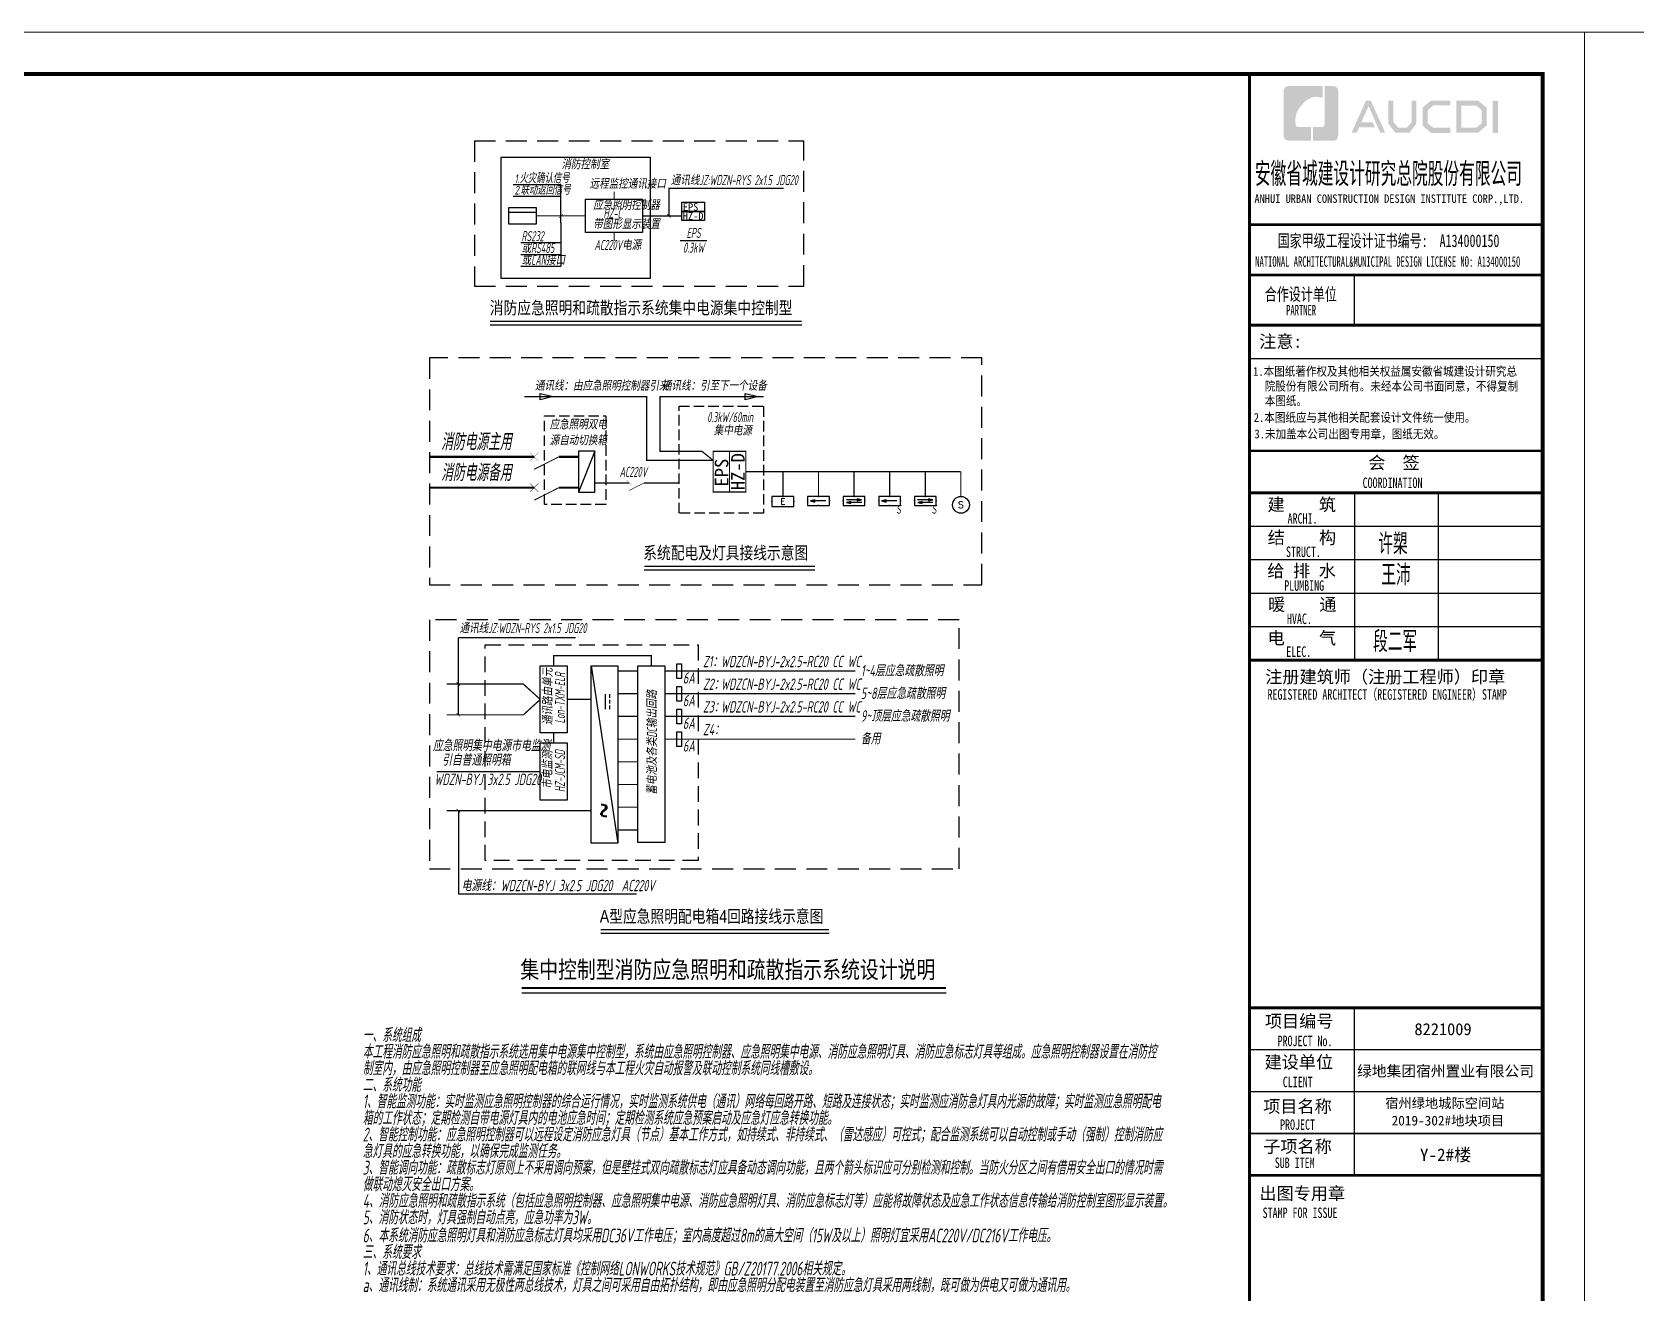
# Model space of a CAD drawing. Extents: x 3774419 to 4775970, y -926964 to 2266.
# Drawn here: x 4019652 to 4057942, y -660071 to -629964 of the extents above; entities that cross this region are included whole.
import ezdxf
from ezdxf.enums import TextEntityAlignment as Align

# ---------------------------------------------------------------- set-up
doc = ezdxf.new("R2010")
doc.units = 0
doc.header["$LTSCALE"] = 1000
doc.header["$MEASUREMENT"] = 0
for name, pattern in [('DASH', [0.35, 0.25, -0.1]), ('DASH4', [0.1875, 0.125, -0.0625]), ('DASHDOT', [1, 0.5, -0.25, 0, -0.25]), ('DASHED', [0.75, 0.5, -0.25])]:
    doc.linetypes.add(name, pattern=pattern)
doc.layers.get('0').update_dxf_attribs({"linetype": 'CONTINUOUS'})
for name, color, linetype in [('!!电气', 1, 'CONTINUOUS'), ('DIM-照明', 7, 'CONTINUOUS'), ('ECS', 7, 'CONTINUOUS'), ('EQUIP-照明', 3, 'CONTINUOUS'), ('EQUIP-箱柜', 3, 'CONTINUOUS'), ('PUB_TITLE', 4, 'CONTINUOUS'), ('WIRE-照明', 2, 'CONTINUOUS'), ('图签文字', 4, 'CONTINUOUS'), ('电气文字标注', 6, 'CONTINUOUS')]:
    doc.layers.add(name, color=color, linetype=linetype)
doc.layers.add('图框', color=147, linetype='CONTINUOUS', lineweight=20)
doc.layers.add('图签', color=147, linetype='CONTINUOUS', lineweight=18)
doc.styles.add('_TEL_DIM', font='SIMPLEX', dxfattribs={"width": 0.8, "height": 3.5, "bigfont": 'HZTXT'})
doc.styles.add('CCDI_T0G_01', font='arial.ttf')
doc.styles.add('FFDI-TEXT', font='gbeitc.shx', dxfattribs={"width": 0.8, "height": 4.5, "bigfont": 'hztxt.shx'})
doc.styles.add('HT', font='simhei.ttf')
doc.styles.add('HZ', font='txt.shx', dxfattribs={"width": 0.7, "height": 5, "bigfont": 'hztxt.shx'})
doc.styles.add('HZTXT', font='gbeitc.shx', dxfattribs={"width": 0.8, "height": 400, "bigfont": 'hztxt.shx'})
doc.styles.add('宋体', font='', dxfattribs={"height": 4})
doc.styles.add('建筑图签-1', font='simhei.ttf', dxfattribs={"width": 0.7})
doc.styles.add('建筑图签-2', font='TXT.shx', dxfattribs={"width": 0.5, "bigfont": 'HZTXT.shx'})
doc.styles.get('宋体').set_extended_font_data('SimSun')

# ---------------------------------------------------------------- blocks, each defined once
blk = doc.blocks.new('1107AA')
at = {"color": 3, "linetype": 'Continuous'}
for points, const_width in [([(0, -7.5), (-3.79, 0)], 0.3), ([(-1.25, 1.25), (1.25, -1.25)], 0.1), ([(1.25, 1.25), (-1.25, -1.25)], 0.1)]:
    blk.add_lwpolyline(points, dxfattribs=dict(at, const_width=const_width))
blk = doc.blocks.new('$equip$00002534')
for p, q in [((-0.72, 0.66), (-0.72, 0)), ((0.72, 0.66), (-0.72, 0.66)), ((-0.72, 0), (0.72, 0)), ((0.72, 0), (0.72, 0.66))]:
    blk.add_line(p, q)
at = {"const_width": 0.04}
blk.add_lwpolyline([(-0.72, 0.66), (-0.72, 0), (0.72, 0), (0.72, 0.66), (-0.72, 0.66), (-0.72, 0)], dxfattribs=at)
for p in [(-0.72, 0.33), (0, 0.66), (0, 0), (0.72, 0.33)]:
    blk.add_point(p)
at = {"color": 7, "style": '_TEL_DIM'}
blk.add_attdef('$TEXT$', text='', height=0.4, dxfattribs=at).set_placement((0, 0.33), align=Align.MIDDLE_CENTER)
at = {"color": 7, "style": '_TEL_DIM', "flags": 1}
blk.add_attdef('A', text='', height=0.00002, dxfattribs=at).set_placement((0, 0), align=Align.MIDDLE_CENTER)
blk = doc.blocks.new('$equip$00002540')
blk.add_hatch(color=256).paths.add_polyline_path([(0.24, 0.37), (0.24, 0.23), (0.53, 0.3)])
for p, q in [((-0.72, 0.6), (-0.72, 0)), ((0.72, 0.6), (-0.72, 0.6)), ((-0.72, 0), (0.72, 0)), ((0.24, 0.37), (0.24, 0.23)), ((0.53, 0.3), (0.24, 0.37)), ((0.24, 0.23), (0.53, 0.3)), ((0.72, 0), (0.72, 0.6))]:
    blk.add_line(p, q)
at = {"color": 7}
blk.add_line((-0.48, 0.3), (0.48, 0.3), dxfattribs=at)
at = {"const_width": 0.04}
blk.add_lwpolyline([(-0.72, 0.6), (-0.72, 0), (0.72, 0), (0.72, 0.6), (-0.72, 0.6), (-0.72, 0)], dxfattribs=at)
for p in [(-0.72, 0.3), (0, 0.6), (0, 0), (0.72, 0.3)]:
    blk.add_point(p)
at = {"color": 7, "style": '_TEL_DIM', "flags": 1}
blk.add_attdef('A', text='', height=0.00002, dxfattribs=at).set_placement((0, 0), align=Align.MIDDLE_CENTER)
blk = doc.blocks.new('$equip$00002542')
h = blk.add_hatch(color=256)
h.paths.add_polyline_path([(-0.21, 0.29), (-0.5, 0.22), (-0.21, 0.22)])
h.paths.add_polyline_path([(-0.21, 0.22), (-0.5, 0.22), (-0.21, 0.15)])
h.paths.add_polyline_path([(0.21, 0.47), (0.21, 0.33), (0.5, 0.4)])
for p, q in [((-0.72, 0.6), (-0.72, 0)), ((0.72, 0.6), (-0.72, 0.6)), ((-0.72, 0), (0.72, 0)), ((-0.21, 0.29), (-0.5, 0.22)), ((-0.5, 0.22), (-0.21, 0.15)), ((-0.21, 0.15), (-0.21, 0.29)), ((0.21, 0.47), (0.21, 0.33)), ((0.5, 0.4), (0.21, 0.47)), ((0.21, 0.33), (0.5, 0.4)), ((0.72, 0), (0.72, 0.6))]:
    blk.add_line(p, q)
at = {"color": 7}
for p, q in [((-0.51, 0.4), (0.45, 0.4)), ((-0.5, 0.22), (0.51, 0.22))]:
    blk.add_line(p, q, dxfattribs=at)
at = {"const_width": 0.04}
blk.add_lwpolyline([(-0.72, 0.6), (-0.72, 0), (0.72, 0), (0.72, 0.6), (-0.72, 0.6), (-0.72, 0)], dxfattribs=at)
for p in [(-0.72, 0.3), (0, 0.6), (0, 0), (0.72, 0.3)]:
    blk.add_point(p)
at = {"color": 7, "style": '_TEL_DIM', "flags": 1}
blk.add_attdef('A', text='', height=0.00002, dxfattribs=at).set_placement((0, 0), align=Align.MIDDLE_CENTER)
blk = doc.blocks.new('$equip$00001838')
blk.add_circle((0, 0), 0.5)
at = {"style": '_TEL_DIM'}
blk.add_attdef('$TEXT$', text='', height=0.4, dxfattribs=at).set_placement((0, 0), align=Align.MIDDLE_CENTER)
at = {"style": '_TEL_DIM', "flags": 1}
blk.add_attdef('A', text='', height=0.00002, dxfattribs=at).set_placement((0, 0), align=Align.MIDDLE_CENTER)
blk = doc.blocks.new('院标1')
h = blk.add_hatch(color=150)
h.dxf.hatch_style = 1
h.set_gradient(color1=(33, 113, 253), color2=(33, 113, 253), tint=1, name='INVCURVED')
edge = h.paths.add_edge_path()
edge.add_spline(control_points=[(116373, 648379), (116379, 648379), (116382, 648379), (116391, 648379), (116391, 648379), (116391, 648379), (116616, 648379), (116616, 648379), (116616, 648379), (116616, 648379), (116616, 648054), (116616, 648054), (116616, 648054), (116616, 648054), (116108, 648054), (116108, 648054), (116108, 648054), (116028, 648054), (115963, 648111), (115963, 648199), (115963, 648199), (115963, 648199), (115963, 649215), (115963, 649215), (115963, 649215), (115963, 649295), (116018, 649360), (116108, 649360), (116108, 649360), (116108, 649360), (116897, 649360), (116897, 649360), (116897, 649360), (116897, 649360), (116897, 649080), (116897, 649080), (116897, 649080), (116897, 649080), (116566, 649140), (116356, 648859), (116356, 648859), (116245, 648719), (116240, 648545), (116247, 648466), (116247, 648466), (116254, 648386), (116247, 648466), (116247, 648466), (116247, 648466), (116247, 648466), (116258, 648374), (116373, 648379)], knot_values=[0, 0, 0, 0, 0.071429, 0.071429, 0.071429, 0.107143, 0.142857, 0.142857, 0.142857, 0.178571, 0.214286, 0.214286, 0.214286, 0.25, 0.285714, 0.285714, 0.285714, 0.321429, 0.357143, 0.357143, 0.357143, 0.392857, 0.428571, 0.428571, 0.428571, 0.464286, 0.5, 0.5, 0.5, 0.535714, 0.571429, 0.571429, 0.571429, 0.607143, 0.642857, 0.642857, 0.642857, 0.678571, 0.714286, 0.714286, 0.714286, 0.75, 0.785714, 0.785714, 0.785714, 0.821429, 0.857143, 0.857143, 0.857143, 0.928571, 1, 1, 1, 1], degree=3, periodic=0)
h = blk.add_hatch(color=150)
h.dxf.hatch_style = 1
h.set_gradient(color1=(33, 113, 253), color2=(33, 113, 253), tint=1, name='INVCURVED')
edge = h.paths.add_edge_path()
edge.add_spline(control_points=[(117268, 649215), (117268, 649215), (117268, 648199), (117268, 648199), (117268, 648199), (117268, 648114), (117212, 648054), (117123, 648054), (117123, 648054), (117123, 648054), (116663, 648054), (116663, 648054), (116663, 648054), (116663, 648054), (116663, 648379), (116663, 648379), (116663, 648379), (116663, 648379), (116865, 648379), (116865, 648379), (116865, 648379), (116907, 648379), (116941, 648413), (116941, 648455), (116941, 648455), (116941, 648455), (116941, 649360), (116941, 649360), (116941, 649360), (116941, 649360), (117123, 649360), (117123, 649360), (117123, 649360), (117204, 649360), (117268, 649306), (117268, 649215)], knot_values=[0, 0, 0, 0, 0.1, 0.1, 0.1, 0.15, 0.2, 0.2, 0.2, 0.25, 0.3, 0.3, 0.3, 0.35, 0.4, 0.4, 0.4, 0.45, 0.5, 0.5, 0.5, 0.55, 0.6, 0.6, 0.6, 0.65, 0.7, 0.7, 0.7, 0.75, 0.8, 0.8, 0.8, 0.9, 1, 1, 1, 1], degree=3, periodic=0)
blk = doc.blocks.new('A$C1435328E')
at = {"layer": 'PUB_TITLE'}
h = blk.add_hatch(color=4, dxfattribs=at)
h.paths.add_polyline_path([(-1192, 56058), (-1066, 56058), (-1066, 55288), (-1192, 55288)])
h.paths.add_polyline_path([(-1944, 55942), (-1944, 55416), (-1584, 55416), (-1460, 55523), (-1460, 55841), (-1580, 55942)], flags=16)
h.paths.add_polyline_path([(-2062, 56060), (-2062, 55298), (-1540, 55298), (-1341, 55468), (-1341, 55896), (-1537, 56060)])
h.paths.add_polyline_path([(-2205, 56064), (-2205, 55948), (-2612, 55948), (-2745, 55837), (-2745, 55518), (-2612, 55415), (-2203, 55415), (-2203, 55293), (-2667, 55293), (-2869, 55468), (-2869, 55896), (-2671, 56064)])
h.paths.add_polyline_path([(-3688, 56062), (-3568, 56062), (-3568, 55551), (-3454, 55420), (-3243, 55420), (-3129, 55551), (-3129, 56062), (-3015, 56062), (-3015, 55514), (-3179, 55297), (-3517, 55297), (-3688, 55516)])
h.paths.add_polyline_path([(-4220, 56060), (-4103, 56060), (-3761, 55296), (-3877, 55296), (-4158, 55930), (-4333, 55542), (-4062, 55542), (-4001, 55427), (-4382, 55427), (-4441, 55294), (-4564, 55294)])
for points, const_width in [([(-7000, 50700), (0, 50700)], 70), ([(-7000, 49899), (0, 49899)], 35)]:
    blk.add_lwpolyline(points, dxfattribs=dict(const_width=const_width))
at = {"layer": '图框'}
for p, q in [((-7000, 53100), (0, 53100)), ((-7000, 53100), (0, 53100)), ((-7000, 51900), (0, 51900))]:
    blk.add_line(p, q, dxfattribs=at)
for points, const_width in [([(-7000, -700), (-7000, 56700)], 70), ([(-7000, 53100), (0, 53100)], 60), ([(-7000, 51900), (0, 51900)], 60), ([(-7000, 51900), (0, 51900)], 60), ([(-4500, 51900), (-4500, 50700)], 35), ([(-7000, 50700), (0, 50700)], 60), ([(-6992, 47700), (8, 47700)], 60), ([(-6992, 46700), (8, 46700)], 70), ([(-6992, 46700), (8, 46700)], 70), ([(-4492, 46700), (-4492, 42700)], 35), ([(-2492, 46700), (-2492, 42700)], 35), ([(-6992, 45900), (8, 45900)], 35), ([(-6992, 45100), (8, 45100)], 35), ([(-6992, 44300), (8, 44300)], 35), ([(-6992, 43500), (8, 43500)], 35), ([(-6992, 42700), (8, 42700)], 70), ([(-7000, 34400), (0, 34400)], 70), ([(-7000, 34400), (0, 34400)], 70), ([(-4500, 30400), (-4500, 34400)], 35), ([(-7000, 33400), (0, 33400)], 35), ([(-7000, 32400), (0, 32400)], 35), ([(-7000, 31400), (0, 31400)], 35), ([(0, 30400), (-7000, 30400)], 70)]:
    blk.add_lwpolyline(points, dxfattribs=dict(at, const_width=const_width))
blk.add_blockref('院标1', (-122149, -592949))
at = {"layer": 'PUB_TITLE', "style": 'HT', "width": 0.88}
for s, p in [('1.本图纸著作权及其他相关权益属安徽省城建设计研究总', (-6914, 49493)), ('本图纸。', (-6635, 48789)), ('院股份有限公司所有。未经本公司书面同意，不得复制', (-6635, 49139)), (' 2.本图纸应与其他相关配套设计文件统一使用。 ', (-7025, 48392)), ('3.未加盖本公司出图专用章，图纸无效。', (-6882, 47998))]:
    blk.add_text(s, height=210, dxfattribs=at).set_placement(p)
at = {"layer": '图签', "color": 154, "style": '宋体'}
for s, height, p in [('8221009', 286.7, (-3063, 33748)), ('绿地集团宿州置业有限公司', 258.01, (-4432, 32762)), ('宿州绿地城际空间站', 232.2, (-3762, 32009)), ('2019-302#地块项目', 232.21, (-3608, 31591))]:
    blk.add_text(s, height=height, dxfattribs=at).set_placement(p)
at = {"layer": '图签文字', "color": 7, "style": '建筑图签-1'}
for s, height, width, p in [('安徽省城建设计研究总院股份有限公司', 500, 0.55, (-6872, 54077)), ('国家甲级工程设计证书编号:  A134000150', 300, 0.7, (-6328, 52567)), ('合作设计单位', 300, 0.7, (-6635, 51290))]:
    blk.add_text(s, height=height, dxfattribs=dict(at, width=width)).set_placement(p)
at = {"layer": '图签文字', "linetype": 'Continuous', "style": '建筑图签-1', "width": 0.91}
blk.add_text('ANHUI URBAN CONSTRUCTION DESIGN INSTITUTE CORP.,LTD.', height=200, dxfattribs=at).set_placement((-6882, 53622))
at = {"layer": '图签文字', "style": '建筑图签-1'}
for s, width, p in [('NATIONAL ARCHITECTURAL&MUNICIPAL DESIGN LICENSE NO: A134000150', 0.6, (-6863, 52095)), ('PARTNER', 0.6, (-6125, 50934)), ('COORDINATION', 0.7, (-4300, 46813)), ('ARCHI.', 0.7, (-6091, 45962)), ('STRUCT.', 0.7, (-6130, 45165)), ('PLUMBING', 0.7, (-6171, 44358)), ('HVAC.', 0.7, (-6106, 43565)), ('ELEC.', 0.7, (-6122, 42780)), ('REGISTERED ARCHITECT（REGISTERED ENGINEER）STAMP', 0.7, (-6571, 41759)), ('PROJECT No.', 0.7, (-6330, 33485, -1799)), ('CLIENT', 0.7, (-6206, 32506)), ('PROJECT', 0.7, (-6271, 31487)), ('SUB ITEM', 0.7, (-6398, 30576)), ('STAMP FOR ISSUE', 0.7, (-6687, 29381))]:
    blk.add_text(s, height=250, dxfattribs=dict(at, width=width)).set_placement(p)
at = {"layer": '图签文字', "color": 7, "style": '建筑图签-1'}
for s, p in [('注意:', (-6769, 50163)), ('会  签', (-4165, 47268)), ('建    筑', (-6570, 46267)), ('结    构', (-6566, 45479)), ('给 排 水', (-6575, 44685)), ('暖    通', (-6557, 43882)), ('电    气', (-6567, 43082)), ('注册建筑师（注册工程师）印章', (-6625, 42154)), ('项目编号', (-6632, 33932)), ('建设单位', (-6640, 32955)), ('项目名称', (-6673, 31897)), ('子项名称', (-6673, 30940)), ('出图专用章', (-6764, 29818))]:
    blk.add_text(s, height=300, dxfattribs=at).set_placement(p)
at = {"layer": '图签文字', "color": 1, "style": '建筑图签-2', "width": 0.7}
for s, p in [('许槊', (-3925, 45228)), ('王沛', (-3854, 44487)), ('段二军', (-4049, 42896))]:
    blk.add_text(s, height=500, dxfattribs=at).set_placement(p)
at = {"layer": '图签文字', "color": 2, "style": '建筑图签-1'}
blk.add_text('Y-2#楼', height=300, dxfattribs=at).set_placement((-2931, 30741))

msp = doc.modelspace()

# ---------------------------------------------------------------- linework, layer by layer
at = {"layer": '!!电气'}
for points in [[(4035044.9, -645047.9), (4035159.9, -645047.9), (4035159.9, -645397.4), (4035044.9, -645397.4)], [(4035044.9, -645589.6), (4035159.9, -645589.6), (4035159.9, -645939.1), (4035044.9, -645939.1)], [(4035044.9, -646131.2), (4035159.9, -646131.2), (4035159.9, -646480.7), (4035044.9, -646480.7)], [(4035044.9, -646672.9), (4035159.9, -646672.9), (4035159.9, -647022.4), (4035044.9, -647022.4)]]:
    msp.add_lwpolyline(points, close=True, dxfattribs=at)
for p, q in [((4029829.1, -646267.9), (4029829.1, -644421.5)), ((4029829.1, -644421.5), (4032629.4, -644421.5)), ((4029829.1, -648554.4), (4029829.1, -650542.5)), ((4029829.1, -650542.5), (4034082.2, -650542.5))]:
    msp.add_line(p, q)
at = {"elevation": 3863.2}
for points in [[(4030847.2, -632953.5), (4034405.6, -632953.5), (4034405.6, -635848), (4030847.2, -635848)], [(4032867, -633955.6), (4034227.6, -633955.6), (4034227.6, -634752.1), (4032867, -634752.1)]]:
    msp.add_lwpolyline(points, close=True, dxfattribs=at)
at = {"linetype": 'DASH'}
for points in [[(4035097, -638898.6), (4037116.6, -638898.6), (4037116.6, -641454.8), (4035097, -641454.8)], [(4031884.5, -639130.2), (4033346.2, -639130.2), (4033346.2, -641246.5), (4031884.5, -641246.5)]]:
    msp.add_lwpolyline(points, close=True, dxfattribs=at)
at = {"const_width": 15}
msp.add_lwpolyline([(4029786.5, -648511.8), (4029871.7, -648596.9)], dxfattribs=at)
at = {"layer": 'DIM-照明', "color": 253, "linetype": 'DASHED'}
for p, q in [((4030212.8, -632559.3, 3863.2), (4038076.4, -632559.3, 3863.2)), ((4030212.8, -632559.3, 3863.2), (4030212.8, -636028.2, 3863.2)), ((4038076.4, -636028.2, 3863.2), (4038076.4, -632559.3, 3863.2)), ((4030212.8, -636028.2, 3863.2), (4038076.4, -636028.2, 3863.2)), ((4030212.8, -636028.2, 3863.2), (4038076.4, -636028.2, 3863.2))]:
    msp.add_line(p, q, dxfattribs=at)
at = {"layer": 'DIM-照明'}
for p, q in [((4034853.5, -633692.7, 3863.2), (4034853.5, -634353.8, 3863.2)), ((4034853.5, -633692.7, 3863.2), (4037593, -633692.7, 3863.2)), ((4031322.5, -634987.2, 3863.2), (4032277.3, -634987.2, 3863.2)), ((4035121.8, -634939.8, 3863.2), (4035763.4, -634939.8, 3863.2)), ((4031322.5, -635271.3, 3863.2), (4032277.3, -635271.3, 3863.2)), ((4031322.5, -635555.5, 3863.2), (4032277.3, -635555.5, 3863.2)), ((4030588.3, -636952.5, 3863.2), (4038026.8, -636952.5, 3863.2)), ((4031782.5, -638744.8), (4031782.5, -638593.7)), ((4031782.5, -638593.7), (4032096, -638669.2)), ((4032096, -638669.2), (4031782.5, -638744.8)), ((4036673.6, -638744.8), (4036673.6, -638593.7)), ((4036673.6, -638593.7), (4036987.1, -638669.2)), ((4036987.1, -638669.2), (4036673.6, -638744.8)), ((4034266.6, -642802.8), (4038341.4, -642802.8)), ((4033230.2, -651482.4), (4038678.2, -651482.4)), ((4031342.4, -652904, 3863.2), (4041475.1, -652904, 3863.2))]:
    msp.add_line(p, q, dxfattribs=at)
at = {"layer": 'DIM-照明', "color": 3, "linetype": 'DASHDOT', "ltscale": 0.6, "const_width": 30.1, "elevation": 3863.2}
msp.add_lwpolyline([(4034227.6, -634353.8), (4035167.4, -634353.8)], dxfattribs=at)
at = {"layer": 'DIM-照明', "elevation": 3863.2}
for points, const_width in [([(4034811, -634311.3), (4034896.1, -634396.4)], 15), ([(4030588.3, -636869.6), (4038026.8, -636869.6)], 30.1), ([(4031342.4, -652790.4), (4041475.1, -652790.4)], 41.3)]:
    msp.add_lwpolyline(points, dxfattribs=dict(at, const_width=const_width))
at = {"layer": 'DIM-照明', "color": 253, "linetype": 'DASHED'}
for points in [[(4029136.9, -643162.3), (4042330.1, -643162.3), (4042330.1, -637745.7), (4029136.9, -637745.7)], [(4029136.9, -649944.2), (4041783.9, -649944.2), (4041783.9, -643999.5), (4029136.9, -643999.5)]]:
    msp.add_lwpolyline(points, close=True, dxfattribs=at)
at = {"layer": 'DIM-照明', "color": 3, "linetype": 'DASHDOT', "const_width": 30.1}
for points in [[(4031400.6, -638669.2), (4034326, -638669.2), (4034326, -640191), (4035911.8, -640191)], [(4035911.8, -640191), (4035642.3, -639973), (4034640.2, -639973), (4034640.2, -638669.2), (4037116.6, -638669.2)], [(4032105.2, -645100.5), (4032105.2, -644851.4), (4034435, -644851.4), (4034435, -645100.5)], [(4029550.5, -645532.2), (4031380.7, -645532.2), (4031784.9, -645900.1)], [(4029550.5, -646267.9), (4031380.7, -646267.9), (4031784.9, -645900.1)], [(4032105.2, -646699.6), (4032105.2, -646938.4)]]:
    msp.add_lwpolyline(points, dxfattribs=at)
at = {"layer": 'DIM-照明', "color": 3, "linetype": 'Continuous'}
for points, const_width in [([(4029136.9, -640106.8), (4031639.4, -640106.8)], 49.9), ([(4032229.3, -640106.8), (4032699.3, -640106.8)], 49.9), ([(4029136.9, -640842.7), (4031639.4, -640842.7)], 49.9), ([(4032229.3, -640842.7), (4032699.3, -640842.7)], 49.9), ([(4033089.3, -640730), (4033908.2, -640730)], 30.1), ([(4034263.2, -640730), (4035097, -640730)], 30.1), ([(4034114.7, -645222.7), (4033638.7, -645222.7)], 30.1), ([(4032425.6, -645900.1), (4032998.1, -645900.1)], 30.1), ([(4034114.7, -645764.3), (4033638.7, -645764.3)], 30.1), ([(4034114.7, -646306), (4033638.7, -646306)], 30.1), ([(4034114.7, -646847.7), (4033638.7, -646847.7)], 30.1), ([(4034114.7, -647389.3), (4033638.7, -647389.3)], 30.1), ([(4031784.9, -647621.4), (4029313.3, -647621.4)], 30.1), ([(4034114.7, -647931), (4033638.7, -647931)], 30.1), ([(4032998.1, -648554.4), (4029550.5, -648554.4)], 30.1), ([(4034114.7, -648472.7), (4033638.7, -648472.7)], 30.1), ([(4034114.7, -649014.3), (4033638.7, -649014.3)], 30.1)]:
    msp.add_lwpolyline(points, dxfattribs=dict(at, const_width=const_width))
at = {"layer": 'DIM-照明', "color": 3, "linetype": 'Continuous', "const_width": 30.1}
for points in [[(4035911.8, -640948), (4035911.8, -639973), (4036301.8, -639973), (4036301.8, -640948)], [(4036301.8, -640948), (4036301.8, -639973), (4036691.8, -639973), (4036691.8, -640948)]]:
    msp.add_lwpolyline(points, close=True, dxfattribs=at)
at = {"layer": 'DIM-照明', "color": 3, "linetype": 'DASH', "const_width": 30.1}
for points in [[(4036691.8, -640460.5), (4041824.9, -640460.5)], [(4037577, -641052.2), (4037577, -640460.5)], [(4038426.6, -641052.2), (4038426.6, -640460.5)], [(4039276.2, -641052.2), (4039276.2, -640460.5)], [(4040125.8, -641052.2), (4040125.8, -640460.5)], [(4040975.4, -641052.2), (4040975.4, -640460.5)], [(4041824.9, -641052.2), (4041824.9, -640460.5)], [(4034755.4, -645222.7), (4039309.3, -645222.7)], [(4034755.4, -645764.3), (4039309.3, -645764.3)], [(4034755.4, -646306), (4039309.3, -646306)], [(4034755.4, -646847.7), (4039309.3, -646847.7)]]:
    msp.add_lwpolyline(points, dxfattribs=at)
at = {"layer": 'DIM-照明', "const_width": 30.1}
for points in [[(4034266.6, -642720), (4038341.4, -642720)], [(4033230.2, -651399.5), (4038678.2, -651399.5)]]:
    msp.add_lwpolyline(points, dxfattribs=at)
at = {"layer": 'DIM-照明', "color": 3, "linetype": 'DASH4', "ltscale": 3}
msp.add_lwpolyline([(4035552, -649749.3), (4030466.2, -649749.3), (4030466.2, -644593.3), (4035552, -644593.3)], close=True, dxfattribs=at)
at = {"layer": 'DIM-照明', "color": 6, "const_width": 15}
for points in [[(4029786.5, -645489.6), (4029871.7, -645574.7)], [(4029786.5, -646225.4), (4029871.7, -646310.5)]]:
    msp.add_lwpolyline(points, dxfattribs=at)
at = {"layer": 'EQUIP-照明', "color": 4, "linetype": 'Continuous'}
msp.add_line((4032998.1, -645100.5), (4033638.7, -649333.3), dxfattribs=at)
at = {"layer": 'EQUIP-照明', "color": 3, "linetype": 'Continuous'}
for p, q in [((4033339.8, -646130.7), (4033339.8, -645775.3)), ((4033448.4, -645858.1), (4033448.4, -645775.3)), ((4033448.4, -645994.4), (4033448.4, -645911.6)), ((4033448.4, -646130.7), (4033448.4, -646047.9))]:
    msp.add_line(p, q, dxfattribs=at)
at = {"layer": 'EQUIP-照明', "color": 4, "linetype": 'Continuous'}
for points in [[(4031784.9, -645100.5), (4032425.6, -645100.5), (4032425.6, -646699.6), (4031784.9, -646699.6)], [(4032998.1, -645100.5), (4033638.7, -645100.5), (4033638.7, -649333.3), (4032998.1, -649333.3)], [(4034114.7, -645100.5), (4034755.4, -645100.5), (4034755.4, -649316.3), (4034114.7, -649316.3)], [(4031784.9, -646938.4), (4032425.6, -646938.4), (4032425.6, -648304.5), (4031784.9, -648304.5)]]:
    msp.add_lwpolyline(points, close=True, dxfattribs=at)
at = {"layer": 'EQUIP-箱柜'}
msp.add_line((4033089.3, -639973), (4032699.3, -640948), dxfattribs=at)
at = {"layer": 'EQUIP-箱柜', "elevation": 3863.2}
for points in [[(4035167.4, -634028.8), (4035709.1, -634028.8), (4035709.1, -634245.5), (4035167.4, -634245.5)], [(4035167.4, -634245.5), (4035709.1, -634245.5), (4035709.1, -634462.2), (4035167.4, -634462.2)]]:
    msp.add_lwpolyline(points, close=True, dxfattribs=at)
at = {"layer": 'EQUIP-箱柜'}
msp.add_lwpolyline([(4033089.3, -639973), (4032699.3, -639973), (4032699.3, -640948), (4033089.3, -640948)], close=True, dxfattribs=at)
at = {"layer": 'WIRE-照明', "color": 7}
for p, q in [((4032277.3, -633611.8, 3863.2), (4031139.3, -633611.8, 3863.2)), ((4032277.3, -634518.3, 3863.2), (4032277.3, -633611.8, 3863.2)), ((4032277.3, -633892.3, 3863.2), (4031139.3, -633892.3, 3863.2)), ((4031033.9, -634264.2, 3863.2), (4031687.5, -634264.2, 3863.2)), ((4032277.3, -634518.3, 3863.2), (4032277.3, -635555.2, 3863.2))]:
    msp.add_line(p, q, dxfattribs=at)
at = {"layer": 'WIRE-照明', "const_width": 24.1, "elevation": 3863.2}
for points in [[(4033547.3, -633955.6), (4033547.3, -633771.5)], [(4032867, -634353.8), (4031687.5, -634353.8)], [(4033547.3, -634752.1), (4033547.3, -634951.5)]]:
    msp.add_lwpolyline(points, dxfattribs=at)
at = {"layer": 'WIRE-照明', "color": 7, "elevation": 3863.2}
msp.add_lwpolyline([(4031033.9, -634154.4), (4031687.5, -634154.4), (4031687.5, -634553.2), (4031033.9, -634553.2)], close=True, dxfattribs=at)
at = {"layer": 'WIRE-照明', "color": 7, "const_width": 12, "elevation": 3863.2}
msp.add_lwpolyline([(4032325.1, -634305.9), (4032229.4, -634401.7)], dxfattribs=at)
at = {"layer": '图框'}
for points in [[(3972617.5, -629963.9), (4056717.5, -629963.9), (4056717.5, -689363.9), (3972617.5, -689363.9)], [(4056717.5, -629963.9), (4140817.5, -629963.9), (4140817.5, -689363.9), (4056717.5, -689363.9)]]:
    msp.add_lwpolyline(points, close=True, dxfattribs=at)
at = {"layer": '图框', "const_width": 100}
msp.add_lwpolyline([(4055717.5, -688363.9), (4055717.5, -630963.9), (3975117.5, -630963.9), (3975117.5, -688363.9)], close=True, dxfattribs=at)

# ---------------------------------------------------------------- block references
at = {"layer": '!!电气'}
msp.add_blockref('A$C1435328E', (4055717.5, -687663.9), dxfattribs=at)
at = {"layer": 'DIM-照明', "linetype": 'Continuous', "rotation": 90}
for p, xscale, yscale, zscale in [((4031639.4, -640106.8), 78.65151834487915, 78.65151834487915, 78.65151834487915), ((4031639.4, -640842.7), 78.65151834487915, 78.65151834487915, 78.65151834487915), ((4033908.2, -640730), 47.33656196673473, 47.33656196673473, 47.33656196673473)]:
    msp.add_blockref('1107AA', p, dxfattribs=dict(at, xscale=xscale, yscale=yscale, zscale=zscale))
at = {"layer": 'EQUIP-照明'}
ref = msp.add_blockref('$equip$00002534', (4037577, -641052.2), dxfattribs=dict(at, xscale=361.1111111104256, yscale=361.1111111104256, zscale=361.1111111104256, rotation=180))
ref.add_attrib('$TEXT$', 'E', dxfattribs={"layer": '0', "color": 7, "height": 144.4, "style": '_TEL_DIM'}).set_placement((4037577, -641171.3), align=Align.MIDDLE_CENTER)
at = {"layer": 'EQUIP-照明', "xscale": 361.1111111104256, "yscale": 361.1111111104256, "zscale": 361.1111111104256, "rotation": 180}
for name, p in [('$equip$00002540', (4038426.6, -641052.2)), ('$equip$00002542', (4039276.2, -641052.2)), ('$equip$00002540', (4040125.8, -641052.2)), ('$equip$00002542', (4040975.4, -641052.2))]:
    msp.add_blockref(name, p, dxfattribs=at)
at = {"layer": 'EQUIP-照明', "color": 6}
ref = msp.add_blockref('$equip$00001838', (4041828.8, -641252.1), dxfattribs=dict(at, xscale=400, yscale=400, zscale=400))
ref.add_attrib('$TEXT$', 'S', dxfattribs={"layer": '0', "color": 7, "height": 160, "style": '_TEL_DIM'}).set_placement((4041828.8, -641252.1), align=Align.MIDDLE_CENTER)

# ---------------------------------------------------------------- texts
at = {"layer": 'DIM-照明', "style": 'HZTXT', "width": 0.7}
for s, height, p in [('消防控制室', 240.74, (4032288.3, -633240.2, 3863.2)), ('2.联动返回信号', 210.65, (4031173.4, -633844.8, 3863.2)), ('1.火灾确认信号', 210.65, (4031173.4, -633567.5, 3863.2)), ('远程监控通讯接口', 240.74, (4032961, -633703.9, 3863.2)), ('通讯线JZ:WDZN-RYS 2x1.5 JDG20', 240.741, (4034898.4, -633618.7, 3863.2)), ('应急照明控制器', 240.74, (4033044.3, -634210.3, 3863.2)), ('带图形显示装置', 240.74, (4033046.4, -634668.2, 3863.2)), ('HZ-C', 240.74, (4033292.7, -634413.8, 3863.2)), ('RS232', 240.74, (4031337.2, -634957.5, 3863.2)), ('或RS485', 240.74, (4031337.2, -635241.6, 3863.2)), ('AC220V电源', 240.74, (4033079.5, -635167.5, 3863.2)), ('或CAN接口', 240.74, (4031337.2, -635525.7, 3863.2)), ('通讯线：由应急照明控制器引来', 240.741, (4031655.1, -638525.7)), ('通讯线：引至下一个设备', 240.741, (4034687, -638525.7)), ('应急照明双电', 240.74, (4032007.3, -639451.5)), ('集中电源', 240.74, (4035924, -639594.7)), ('消防电源主用', 400, (4029414.9, -639948.4)), ('源自动切换箱', 240.74, (4032007.3, -639831.5)), ('消防电源备用', 400, (4029414.9, -640684.3)), ('AC220V', 240.74, (4033677.7, -640586.2)), ('通讯线JZ:WDZN-RYS 2x1.5 JDG20', 240.741, (4029855.2, -644316.6)), ('一、系统组成', 330.16, (4027545.4, -654081, 7726.4)), ('本工程消防应急照明和疏散指示系统选用集中电源集中控制型，系统由应急照明控制器、应急照明集中电源、消防应急照明灯具、消防应急标志灯具等组成。应急照明控制器设置在消防控', 330.162, (4027545.4, -654476.7, 7726.4)), ('制室内，由应急照明控制器至应急照明配电箱的联网线与本工程火灾自动报警及联动控制系统同线槽敷设。', 330.162, (4027545.4, -654872.3, 7726.4)), ('二、系统功能', 330.16, (4027545.4, -655268, 7726.4)), ('1、智能监测功能：实时监测应急照明控制器的综合运行情况，实时监测系统供电（通讯）网络每回路开路、短路及连接状态；实时监测应消防急灯具内光源的故障；实时监测应急照明配电', 330.162, (4027545.4, -655663.6, 7726.4)), ('箱的工作状态；定期检测自带电源灯具内的电池应急时间；定期检测系统应急预案启动及应急灯应急转换功能。', 330.162, (4027545.4, -656059.3, 7726.4)), ('2、智能控制功能：应急照明控制器可以远程设定消防应急灯具（节点）基本工作方式，如持续式、非持续式、（雷达感应）可控式；配合监测系统可以自动控制或手动（强制）控制消防应', 330.162, (4027545.4, -656455, 7726.4)), ('急灯具的应急转换功能，以确保完成监测任务。', 330.162, (4027545.4, -656850.6, 7726.4)), ('3、智能调向功能：疏散标志灯原则上不采用调向预案，但是壁挂式双向疏散标志灯应具备动态调向功能，且两个箭头标识应可分别检测和控制。当防火分区之间有借用安全出口的情况时需', 330.162, (4027545.4, -657246.3, 7726.4)), ('做联动熄灭安全出口方案。', 330.162, (4027545.4, -657642, 7726.4)), ('4、消防应急照明和疏散指示系统（包括应急照明控制器、应急照明集中电源、消防应急照明灯具、消防应急标志灯等）应能将故障状态及应急工作状态信息传输给消防控制室图形显示装置。', 330.162, (4027545.4, -658037.6, 7726.4)), ('5、消防状态时，灯具强制自动点亮，应急功率为3W。', 330.162, (4027545.4, -658433.3, 7726.4)), ('6、本系统消防应急照明灯具和消防应急标志灯具均采用DC36V工作电压；室内高度超过8m的高大空间（15W及以上）照明灯宜采用AC220V/DC216V工作电压。', 330.162, (4027545.4, -658864.6, 7726.4)), ('三、系统要求', 330.16, (4027545.4, -659260.3, 7726.4)), ('1、通讯总线技术要求：总线技术需满足国家标准《控制网络LONWORKS技术规范》GB/Z20177.2006相关规定。', 330.162, (4027545.4, -659656, 7726.4)), ('a、通讯线制：系统通讯采用无极性两总线技术，灯具之间可采用自由拓扑结构，即由应急照明分配电装置至消防应急灯具采用两线制，既可做为供电又可做为通讯用。', 330.162, (4027545.4, -660051.6, 7726.4))]:
    msp.add_text(s, height=height, dxfattribs=at).set_placement(p)
for s, height, p in [('EPS', 240.74, (4035446.5, -634880.3, 3863.2)), ('0.3kW', 240.74, (4035446.5, -635232.8, 3863.2)), ('0.3kW/60min', 240.741, (4036317, -639278.9))]:
    msp.add_text(s, height=height, dxfattribs=at).set_placement(p, align=Align.CENTER)
at = {"layer": 'DIM-照明', "color": 7, "linetype": 'Continuous', "style": 'FFDI-TEXT', "width": 0.75}
for s, height, p in [('S', 210.6, (4040278.7, -641464.1)), ('S', 210.6, (4041128.3, -641464.1)), ('Z1：', 270.83, (4035668.8, -645129.3)), ('WDZCN-BYJ-2x2.5-RC20 CC WC', 270.833, (4036098.2, -645129.3)), ('1~4层应急疏散照明', 270.83, (4039437.7, -645346.4)), ('6A', 270.83, (4035190.9, -645520.6)), ('Z2：', 270.83, (4035668.8, -645671)), ('WDZCN-BYJ-2x2.5-RC20 CC WC', 270.833, (4036098.2, -645671)), ('6A', 270.83, (4035190.9, -646062.2)), ('Z3：', 270.83, (4035668.8, -646212.6)), ('WDZCN-BYJ-2x2.5-RC20 CC WC', 270.833, (4036098.2, -646212.6)), ('5~8层应急疏散照明', 270.83, (4039437.7, -645888.1)), ('6A', 270.83, (4035190.9, -646603.9)), ('9~顶层应急疏散照明', 270.83, (4039437.7, -646429.7)), ('Z4：', 270.83, (4035668.8, -646754.3)), ('备用', 270.83, (4039437.7, -646971.4)), ('应急照明集中电源市电监测', 270.833, (4029217.4, -647135.7)), ('6A', 270.83, (4035190.9, -647145.6)), ('引自普通照明箱', 270.83, (4029436.9, -647480.8)), ('WDZN-BYJ 3x2.5 JDG20', 270.833, (4029256.4, -647943.4)), ('电源线：WDZCN-BYJ 3x2.5 JDG20  AC220V', 270.833, (4029902.5, -650478.4))]:
    msp.add_text(s, height=height, rotation=0, dxfattribs=at).set_placement(p)
at = {"layer": 'DIM-照明', "style": 'HZTXT', "width": 0.7}
for s, height, p in [('通讯路由单元', 240.74, (4032082.7, -646514.2)), ('Lon-TXM-ELR', 240.741, (4032375.1, -646472.7)), ('蓄电池及各类DC输出回路', 240.741, (4034571.1, -648176.7)), ('HZ-JCM-SD', 240.74, (4032375.1, -648111.7)), ('市电监测', 240.74, (4032077.2, -648034.5))]:
    msp.add_text(s, height=height, rotation=90, dxfattribs=at).set_placement(p)
at = {"layer": 'ECS', "color": 7, "style": 'CCDI_T0G_01', "width": 0.8}
for s, height, p in [('消防应急照明和疏散指示系统集中电源集中控制型', 300.926, (4030580.3, -636698.8, 3863.2)), ('系统配电及灯具接线示意图', 300.926, (4034242.5, -642549.2)), ('A型应急照明配电箱4回路接线示意图', 300.926, (4033206.1, -651228.7)), ('集中控制型消防应急照明和疏散指示系统设计说明', 412.703, (4031309.4, -652556.1, 3863.2))]:
    msp.add_text(s, height=height, dxfattribs=at).set_placement(p)
at = {"layer": 'EQUIP-照明', "color": 4, "style": 'HZ', "width": 0.75}
msp.add_text('~', height=481.5, rotation=90, dxfattribs=at).set_placement((4033511.1, -648740.9))
at = {"layer": '电气文字标注', "color": 7, "style": '宋体'}
for s, p in [('EPS', (4035191, -634231, 3863.2)), ('HZ-D', (4035188.5, -634447.6, 3863.2))]:
    msp.add_text(s, height=180.56, dxfattribs=at).set_placement(p)
for s, p in [('EPS', (4036275.7, -640815.8)), ('HZ-D', (4036665.7, -640902.3))]:
    msp.add_text(s, height=325, rotation=90, dxfattribs=at).set_placement(p)

doc.saveas('drawing.dxf')
